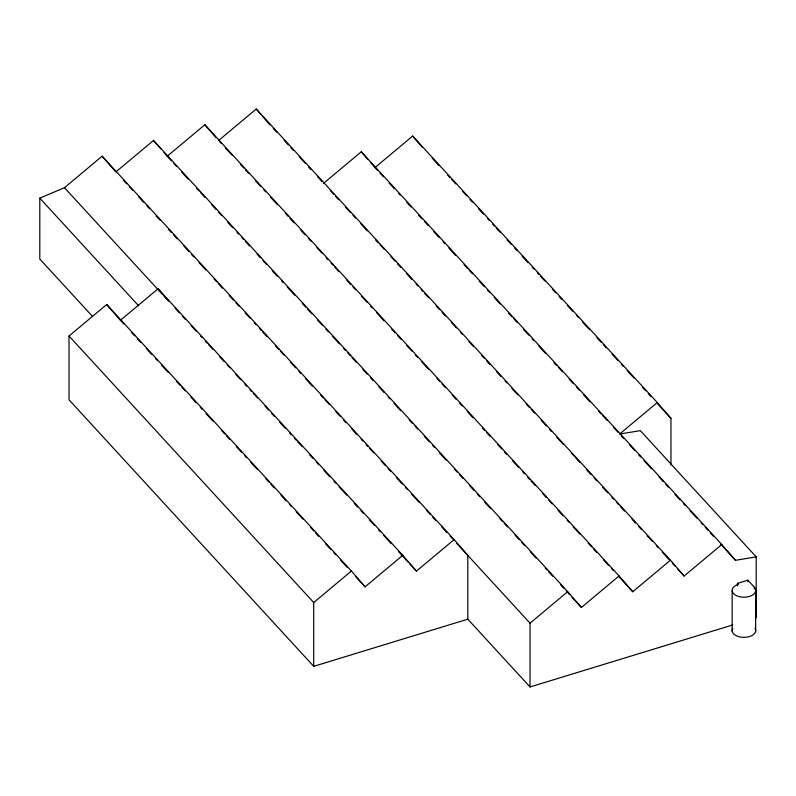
<?xml version="1.0" encoding="UTF-8"?>
<svg xmlns="http://www.w3.org/2000/svg" width="796" height="796" viewBox="0 0 796 796"><rect width="100%" height="100%" fill="white"/><g stroke="black" fill="none" stroke-linecap="round" stroke-linejoin="round"><path stroke-width="1.19" d="M92.605 316.559L39.8 259.038L39.8 198.154L64.466 187.697L102.137 156.185L454.118 539.598L467.809 555.389L467.809 619.179L530.037 686.968L732.708 624.95M756.2 617.756L756.2 556.882L735.494 560.304L721.813 544.514L684.132 576.025L670.451 560.225L632.77 591.736L619.079 575.946L581.398 607.457L567.717 591.667L153.509 140.464L115.828 171.976L102.137 156.185M163.976 152.543L167.19 156.265L204.87 124.753L619.079 575.946M218.562 140.544L256.232 109.032L670.451 560.225M467.809 619.179L313.714 666.342L69.023 399.801L69.023 336.012L106.704 304.5L351.394 571.03L365.075 586.831L402.756 555.319L416.447 571.11L454.118 539.598M106.704 304.5L120.395 320.29L158.066 288.779L402.756 555.319M323.594 183.289L361.275 151.777L721.813 544.514M370.936 162.931L374.966 167.578L412.646 136.066L657.277 402.537L670.958 418.338L670.958 464.954M313.714 666.342L313.714 602.542L351.394 571.03M657.277 402.537L619.596 434.049L640.302 430.636L756.2 556.882M530.037 686.968L530.037 623.178L567.717 591.667M737.444 585.866L737.444 583.359L747.872 580.165L754.339 587.209L754.339 588.891M432.208 158.265L438.934 165.588M447.342 174.752L449.869 177.498M451.551 179.329L455.75 183.906M462.476 191.229L466.675 195.816M470.038 199.478L472.565 202.224M478.446 208.632L483.49 214.124M487.699 218.701L489.381 220.532M492.744 224.203L494.425 226.034M496.107 227.865L500.306 232.442M507.032 239.765L511.231 244.342M514.594 248.004L517.121 250.76M522.166 256.252L528.047 262.66M532.255 267.237L533.937 269.068M537.3 272.73L538.982 274.56M540.663 276.391L544.862 280.978M552.424 289.217L555.787 292.878M559.15 296.54L561.678 299.286M567.558 305.704L572.603 311.196M576.811 315.773L578.493 317.604M582.692 322.181L589.418 329.504M596.98 337.753L601.189 342.33M603.706 345.076L606.234 347.822M612.114 354.23L617.995 360.648M621.358 364.309L623.039 366.14M627.248 370.717L633.974 378.04M642.382 387.204L645.745 390.866M648.262 393.612L650.79 396.358M657.506 403.681L670.958 418.338M374.966 167.578L377.483 170.324M380.01 173.07L383.374 176.732M389.254 183.14L394.299 188.632M398.498 193.219L400.179 195.05M406.905 202.373L411.114 206.95M418.676 215.189L422.039 218.86M424.557 221.606L427.92 225.268M433.81 231.676L438.855 237.168M443.054 241.745L444.735 243.576M448.944 248.163L455.67 255.486M464.068 264.64L467.431 268.302M469.113 270.133L472.476 273.804M479.202 281.127L484.247 286.62M487.61 290.281L489.291 292.112M494.336 297.605L500.226 304.022M508.624 313.176L511.987 316.838M513.669 318.669L517.032 322.33M523.758 329.663L528.803 335.156M532.166 338.817L533.847 340.648M538.892 346.141L545.618 353.464M554.026 362.628L556.543 365.374M558.225 367.205L562.434 371.782M569.16 379.105L573.359 383.692M576.722 387.353L579.239 390.1M583.448 394.677L590.174 402M598.582 411.164L601.099 413.91M602.781 415.741L606.99 420.318M613.716 427.641L617.915 432.218M621.278 435.88L623.795 438.626M629.676 445.034L634.711 450.516M638.909 455.093L640.591 456.924M643.954 460.585L651.506 468.814M659.068 477.053L663.267 481.63M665.784 484.366L668.312 487.112M675.028 494.435L680.063 499.918M683.426 503.579L685.107 505.41M690.142 510.903L696.868 518.216M701.067 522.793L702.739 524.624M705.266 527.37L707.783 530.116M710.301 532.852L713.664 536.514M720.38 543.837L735.494 560.304M737.444 583.359L738.389 584.383A11.801 6.816 0 0 0 733.494 593.597A11.801 6.816 0 0 0 749.444 596.423A11.801 6.816 0 0 0 754.339 587.209M273.277 128.484L276.63 132.136M284.182 140.355L288.371 144.922M290.888 147.668L293.406 150.404M299.276 156.802L305.147 163.19M308.5 166.852L311.017 169.588M317.723 176.901L321.922 181.468M330.32 190.612L333.683 194.274M335.365 196.105L338.728 199.766M345.444 207.099L350.489 212.592M353.016 215.338L355.533 218.084M360.578 223.576L367.294 230.9M375.702 240.054L378.219 242.8M379.901 244.631L384.11 249.208M390.826 256.531L395.035 261.108M397.552 263.854L400.915 267.516M406.796 273.923L411.84 279.416M416.039 283.993L417.721 285.824M421.084 289.485L422.766 291.316M424.447 293.147L428.646 297.724M436.208 305.962L439.571 309.624M442.098 312.37L445.452 316.032M451.342 322.44L456.377 327.932M460.585 332.509L462.267 334.34M468.983 341.663L473.192 346.24M481.59 355.394L484.117 358.14M486.635 360.887L489.998 364.548M496.724 371.871L500.923 376.448M505.122 381.025L506.803 382.856M511.848 388.358L517.728 394.766M526.136 403.92L529.499 407.582M531.181 409.413L534.544 413.074M541.26 420.397L546.305 425.89M549.668 429.551L551.349 431.382M556.394 436.875L563.11 444.198M571.518 453.352L574.035 456.098M575.717 457.929L579.926 462.506M586.642 469.829L590.851 474.406M594.204 478.068L596.731 480.814M602.612 487.222L607.656 492.714M611.855 497.291L613.537 499.122M616.9 502.783L618.582 504.614M620.263 506.445L624.462 511.022M632.024 519.261L635.387 522.922M638.75 526.584L641.268 529.33M647.158 535.738L652.193 541.23M656.402 545.807L658.083 547.638M662.282 552.215L669.008 559.538M672.371 563.2L674.889 565.946M677.406 568.702L684.132 576.025M219.398 141.459L221.079 143.29M225.278 147.867L232.004 155.19M240.402 164.344L243.765 167.996M245.447 169.827L248.8 173.488M255.526 180.811L260.571 186.304M263.924 189.965L265.605 191.796M270.65 197.289L277.366 204.612M285.774 213.756L288.291 216.502M289.973 218.333L294.172 222.91M300.898 230.233L305.097 234.81M308.46 238.472L310.977 241.218M316.858 247.626L321.902 253.118M326.101 257.685L327.783 259.516M331.146 263.178L332.818 265.008M334.499 266.839L338.708 271.416M346.27 279.655L350.469 284.232M352.986 286.978L355.504 289.724M361.384 296.132L367.274 302.54M370.628 306.191L372.309 308.022M376.508 312.599L384.07 320.838M391.632 329.076L394.995 332.738M397.512 335.484L400.876 339.146M406.756 345.554L411.801 351.036M415.164 354.698L417.681 357.444M421.88 362.021L428.606 369.344M437.004 378.498L439.521 381.244M442.049 383.99L445.402 387.652M452.128 394.975L456.327 399.542M459.69 403.204L462.207 405.95M467.252 411.442L473.132 417.85M482.376 427.92L484.893 430.666M486.575 432.497L489.938 436.158M497.5 444.387L501.699 448.964M504.216 451.71L506.744 454.456M512.624 460.864L518.504 467.272M522.703 471.849L524.385 473.68M527.748 477.341L529.42 479.172M531.101 481.003L535.31 485.58M542.872 493.809L546.225 497.47M548.752 500.216L552.106 503.878M557.986 510.286L563.031 515.778M567.23 520.355L568.911 522.186M573.11 526.763L579.836 534.076M588.234 543.23L591.597 546.892M593.279 548.723L596.642 552.384M603.358 559.707L608.403 565.2M611.766 568.861L613.447 570.692M618.482 576.185L632.77 591.736M167.19 156.265L171.389 160.842M173.916 163.588L176.433 166.324M181.478 171.817L188.194 179.14M196.602 188.294L199.119 191.04M200.801 192.871L205 197.448M211.726 204.771L215.925 209.348M218.442 212.094L221.805 215.746M227.686 222.154L232.731 227.646M236.929 232.223L238.611 234.054M241.964 237.715L243.646 239.546M245.327 241.377L249.526 245.954M257.088 254.193L260.451 257.854M262.969 260.59L266.332 264.252M272.212 270.66L277.257 276.152M281.456 280.729L283.137 282.56M287.336 287.137L294.898 295.376M302.46 303.614L305.823 307.266M307.505 309.097L311.704 313.674M317.584 320.082L322.629 325.574M325.982 329.236L328.509 331.982M332.708 336.559L339.424 343.882M343.633 348.459L345.315 350.29M347.832 353.026L350.349 355.772M352.031 357.603L356.23 362.18M362.956 369.503L367.155 374.08M370.518 377.742L373.035 380.488M378.916 386.896L383.961 392.388M388.159 396.955L389.841 398.786M394.04 403.363L400.766 410.686M409.164 419.84L412.527 423.502M415.044 426.248L417.562 428.994M424.288 436.317L429.333 441.81M432.686 445.462L434.367 447.292M439.412 452.785L446.128 460.108M454.536 469.262L457.053 472.008M459.571 474.754L462.934 478.416M469.66 485.739L473.859 490.306M477.222 493.968L479.739 496.714M484.784 502.206L490.664 508.614M499.908 518.684L502.425 521.43M504.107 523.261L507.47 526.922M515.032 535.161L519.231 539.728M521.748 542.474L524.265 545.22M530.146 551.628L536.036 558.036M545.27 568.105L546.952 569.936M548.633 571.767L552.832 576.344M560.394 584.572L563.757 588.234M566.274 590.98L569.638 594.642M572.155 597.388L581.398 607.457M123.39 180.214L126.743 183.876M129.27 186.622L132.624 190.284M138.504 196.682L143.549 202.174M146.912 205.836L149.429 208.582M156.145 215.905L160.354 220.482M168.752 229.626L171.269 232.372M173.787 235.119L177.15 238.78M183.866 246.103L188.911 251.586M191.428 254.332L193.955 257.078M198.99 262.571L205.716 269.894M214.114 279.038L216.631 281.784M218.313 283.615L222.512 288.192M229.238 295.515L233.437 300.092M235.954 302.838L239.317 306.49M245.198 312.898L250.233 318.39M254.431 322.967L256.113 324.798M259.476 328.459L261.158 330.29M262.839 332.111L267.038 336.688M275.436 345.842L278.799 349.504M280.481 351.335L283.834 354.996M290.56 362.309L295.595 367.802M298.958 371.463L300.639 373.294M305.674 378.787L312.4 386.1M320.798 395.254L323.315 398M324.997 399.831L329.196 404.408M335.922 411.731L340.121 416.298M343.484 419.96L346.001 422.706M351.882 429.114L356.926 434.606M361.125 439.173L362.807 441.004M366.16 444.665L367.842 446.496M369.523 448.327L373.722 452.904M381.284 461.143L385.483 465.71M388 468.456L390.528 471.202M396.408 477.61L402.288 484.018M405.642 487.679L407.323 489.51M411.522 494.077L419.084 502.316M426.646 510.554L430.009 514.216M432.526 516.962L435.89 520.614M441.77 527.022L446.805 532.514M450.168 536.176L452.685 538.922M456.884 543.499L530.037 623.178M64.466 187.697L162.533 294.53M164.215 296.351L168.404 300.918M175.12 308.241L179.319 312.818M182.692 316.48L185.209 319.226M191.1 325.644L196.144 331.136M200.343 335.713L202.025 337.544M205.388 341.205L207.069 343.046M208.751 344.877L212.96 349.454M219.686 356.777L223.885 361.364M227.248 365.026L229.775 367.772M235.656 374.18L240.71 379.682M244.909 384.259L246.591 386.09M249.954 389.751L251.636 391.582M253.317 393.423L257.526 398M265.088 406.239L268.451 409.9M271.814 413.572L274.341 416.318M279.386 421.81L285.267 428.228M289.475 432.805L291.157 434.636M294.52 438.298L296.202 440.128M297.883 441.959L302.092 446.546M309.654 454.785L313.017 458.446M316.38 462.118L318.907 464.864M323.952 470.356L329.833 476.764M334.041 481.351L335.723 483.182M339.086 486.844L346.648 495.082M354.22 503.331L357.583 506.992M360.946 510.654L363.474 513.41M369.354 519.818L374.399 525.31M378.607 529.887L380.289 531.728M383.652 535.39L391.214 543.628M398.786 551.877L408.03 561.946M409.721 563.777L416.447 571.11M39.8 198.154L138.713 305.903M120.395 320.29L123.758 323.952M131.32 332.201L134.683 335.862M137.21 338.608L140.574 342.27M146.454 348.688L151.499 354.18M155.708 358.757L157.389 360.588M161.588 365.175L168.314 372.498M176.732 381.662L180.095 385.324M181.777 387.155L185.14 390.816M191.02 397.234L196.065 402.726M200.274 407.303L201.955 409.134M206.154 413.711L212.88 421.044M221.288 430.198L224.651 433.87M226.333 435.701L229.706 439.362M236.432 446.685L241.477 452.188M244.84 455.849L246.521 457.68M250.72 462.257L257.446 469.59M265.854 478.744L269.217 482.406M270.899 484.247L274.262 487.908M280.988 495.231L286.043 500.734M289.406 504.395L291.087 506.226M296.132 511.719L302.858 519.052M310.42 527.29L313.783 530.952M315.465 532.783L318.828 536.454M325.554 543.777L330.599 549.27M333.962 552.941L335.643 554.772M340.698 560.265L347.424 567.588M355.832 576.752L365.075 586.831M69.023 336.012L313.714 602.542M412.646 136.066L422.298 147.21M361.275 151.777L367.712 159.21M256.232 109.032L261.068 114.604M262.68 116.465L269.924 124.823M204.87 124.753L216.144 137.758M153.509 140.464L160.752 148.832M158.066 288.779L168.533 300.858M755.653 591.1L755.653 631.238M747.872 580.165L747.872 581.836M732.171 591.05L732.171 631.188M755.016 628.243A11.801 6.816 0 0 1 743.932 637.357A11.801 6.816 0 0 1 732.808 628.263"/></g></svg>
